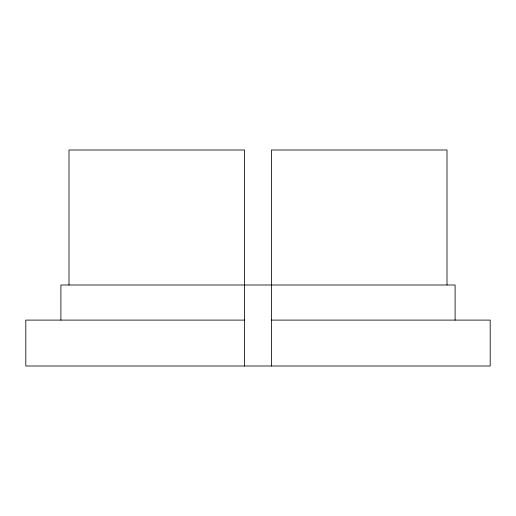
<?xml version="1.0" encoding="UTF-8"?>
<svg xmlns="http://www.w3.org/2000/svg" width="516" height="516" viewBox="0 0 516 516"><rect width="100%" height="100%" fill="white"/><g stroke="black" fill="none" stroke-linecap="round" stroke-linejoin="round"><path stroke-width="0.77" d="M244.5 320.101L25.8 320.101L25.8 365.999L490.2 365.999L490.2 320.101L271.5 320.101M455.099 320.101L455.099 285L60.901 285L60.901 320.101M446.998 285L446.998 150.001L271.5 150.001L271.5 365.999M244.5 365.999L244.5 150.001L69.002 150.001L69.002 285"/></g></svg>
